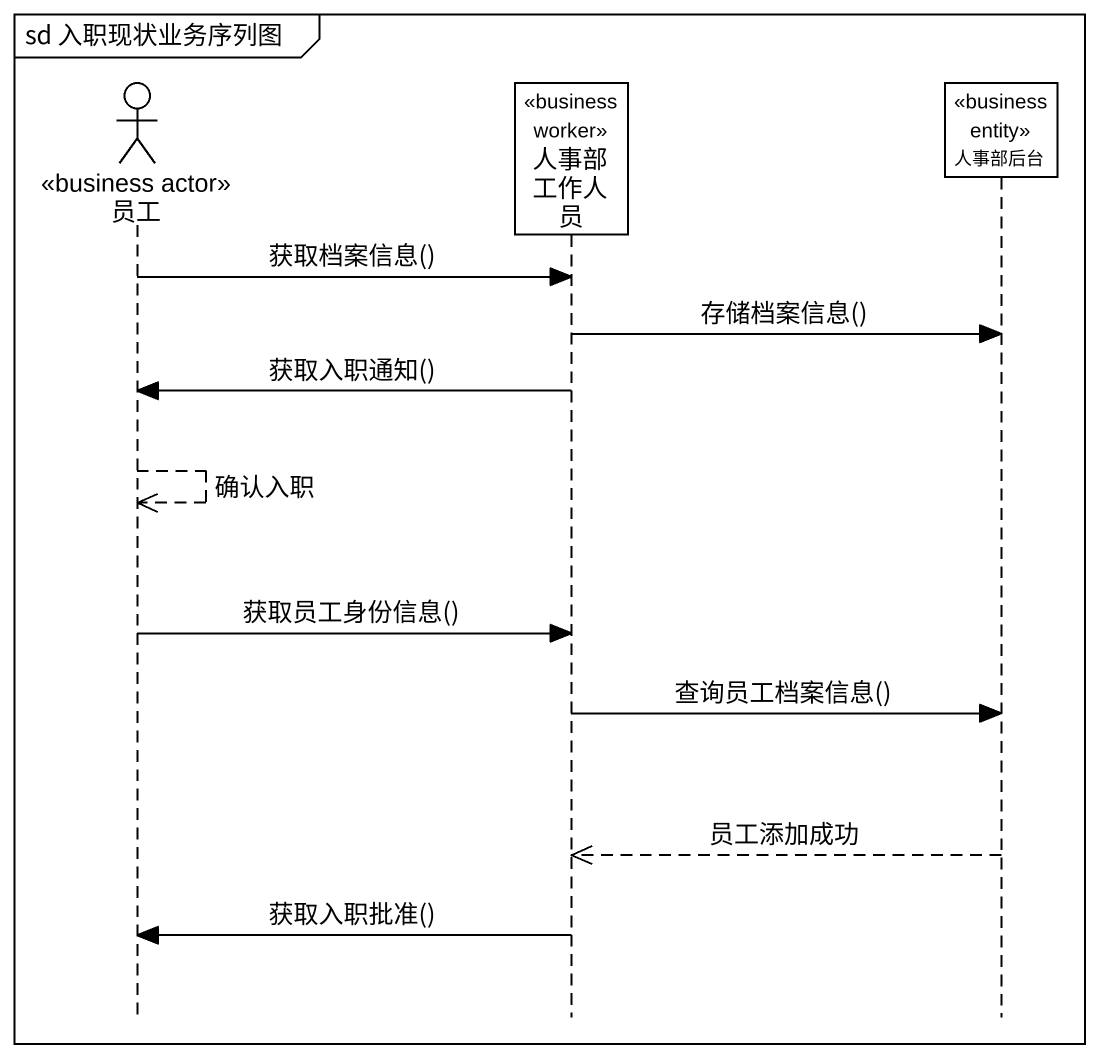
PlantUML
@startuml
mainframe sd 入职现状业务序列图
hide footbox
actor 员工 <<business actor>>
participant 人事部工作人员 <<business worker>>
participant 人事部后台 <<business entity>>

员工 -> 人事部工作人员 : 获取档案信息()
人事部工作人员 -> 人事部后台 : 存储档案信息()
人事部工作人员 -> 员工 : 获取入职通知()
员工 -->> 员工 : 确认入职
员工 -> 人事部工作人员 : 获取员工身份信息()
人事部工作人员 -> 人事部后台 : 查询员工档案信息()
人事部后台 -->> 人事部工作人员 : 员工添加成功
人事部工作人员 -> 员工 : 获取入职批准()
@enduml
